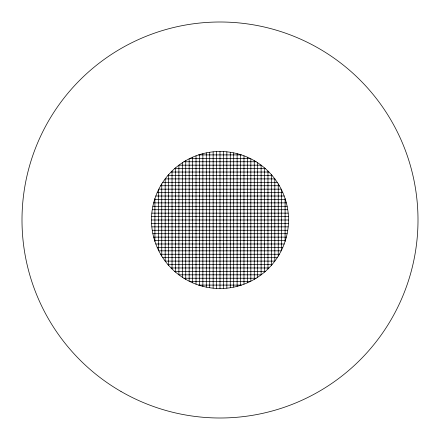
<?xml version="1.0" encoding="UTF-8"?>
<svg xmlns="http://www.w3.org/2000/svg" width="440" height="440" viewBox="0 0 440 440"><rect width="100%" height="100%" fill="white"/><g stroke="black" fill="none" stroke-linecap="round" stroke-linejoin="round"><path stroke-width="0.66" d="M198.605 154.907L241.395 154.907M190.135 158.334L249.865 158.334M183.904 161.755L256.096 161.755M174.68 168.608L265.32 168.608M171.066 172.035L268.934 172.035M167.931 175.461L272.069 175.461M162.773 182.314L277.228 182.314M160.661 185.74L279.339 185.74M158.807 189.167L281.193 189.167M157.201 192.594L282.799 192.594M155.815 196.02L284.185 196.02M154.638 199.447L285.362 199.447M153.654 202.868L286.347 202.868M152.862 206.294L287.139 206.294M152.257 209.721L287.743 209.721M151.822 213.147L288.178 213.147M151.564 216.573L288.437 216.573M151.481 220L288.519 220A68.519 68.519 0 0 0 185.74 160.661A68.519 68.519 0 0 0 185.74 279.339A68.519 68.519 0 0 0 288.519 220M151.564 223.427L288.437 223.427M151.822 226.853L288.178 226.853M152.257 230.28L287.743 230.28M152.862 233.706L287.139 233.706M153.654 237.132L286.347 237.132M154.638 240.554L285.362 240.554M155.815 243.98L284.185 243.98M157.201 247.407L282.799 247.407M158.807 250.833L281.193 250.833M160.661 254.26L279.339 254.26M162.773 257.686L277.228 257.686M167.931 264.539L272.069 264.539M171.066 267.966L268.934 267.966M174.68 271.392L265.32 271.392M183.904 278.245L256.096 278.245M190.135 281.666L249.865 281.666M198.605 285.093L241.395 285.093M285.093 198.605L285.093 241.395M281.666 190.135L281.666 249.865M278.245 183.904L278.245 256.096M271.392 174.68L271.392 265.32M267.966 171.066L267.966 268.934M264.539 167.931L264.539 272.069M257.686 162.773L257.686 277.228M254.26 160.661L254.26 279.339M250.833 158.807L250.833 281.193M247.407 157.201L247.407 282.799M243.98 155.815L243.98 284.185M240.554 154.638L240.554 285.362M237.132 153.654L237.132 286.347M233.706 152.862L233.706 287.139M230.28 152.257L230.28 287.743M226.853 151.822L226.853 288.178M223.427 151.564L223.427 288.437M220 151.481L220 288.519M216.573 151.564L216.573 288.437M213.147 151.822L213.147 288.178M209.721 152.257L209.721 287.743M206.294 152.862L206.294 287.139M202.868 153.654L202.868 286.347M199.447 154.638L199.447 285.362M196.02 155.815L196.02 284.185M192.594 157.201L192.594 282.799M189.167 158.807L189.167 281.193M185.74 160.661L185.74 279.339M182.314 162.773L182.314 277.228M175.461 167.931L175.461 272.069M172.035 171.066L172.035 268.934M168.608 174.68L168.608 265.32M161.755 183.904L161.755 256.096M158.334 190.135L158.334 249.865M154.907 198.605L154.907 241.395M261.113 165.181L178.888 165.181L178.888 274.819L261.113 274.819L261.113 165.181M274.819 178.888L165.181 178.888L165.181 261.113L274.819 261.113L274.819 178.888M121 391.474A198 198 0 0 0 418 220A198 198 0 0 0 121 48.527A198 198 0 0 0 121 391.474"/></g></svg>
